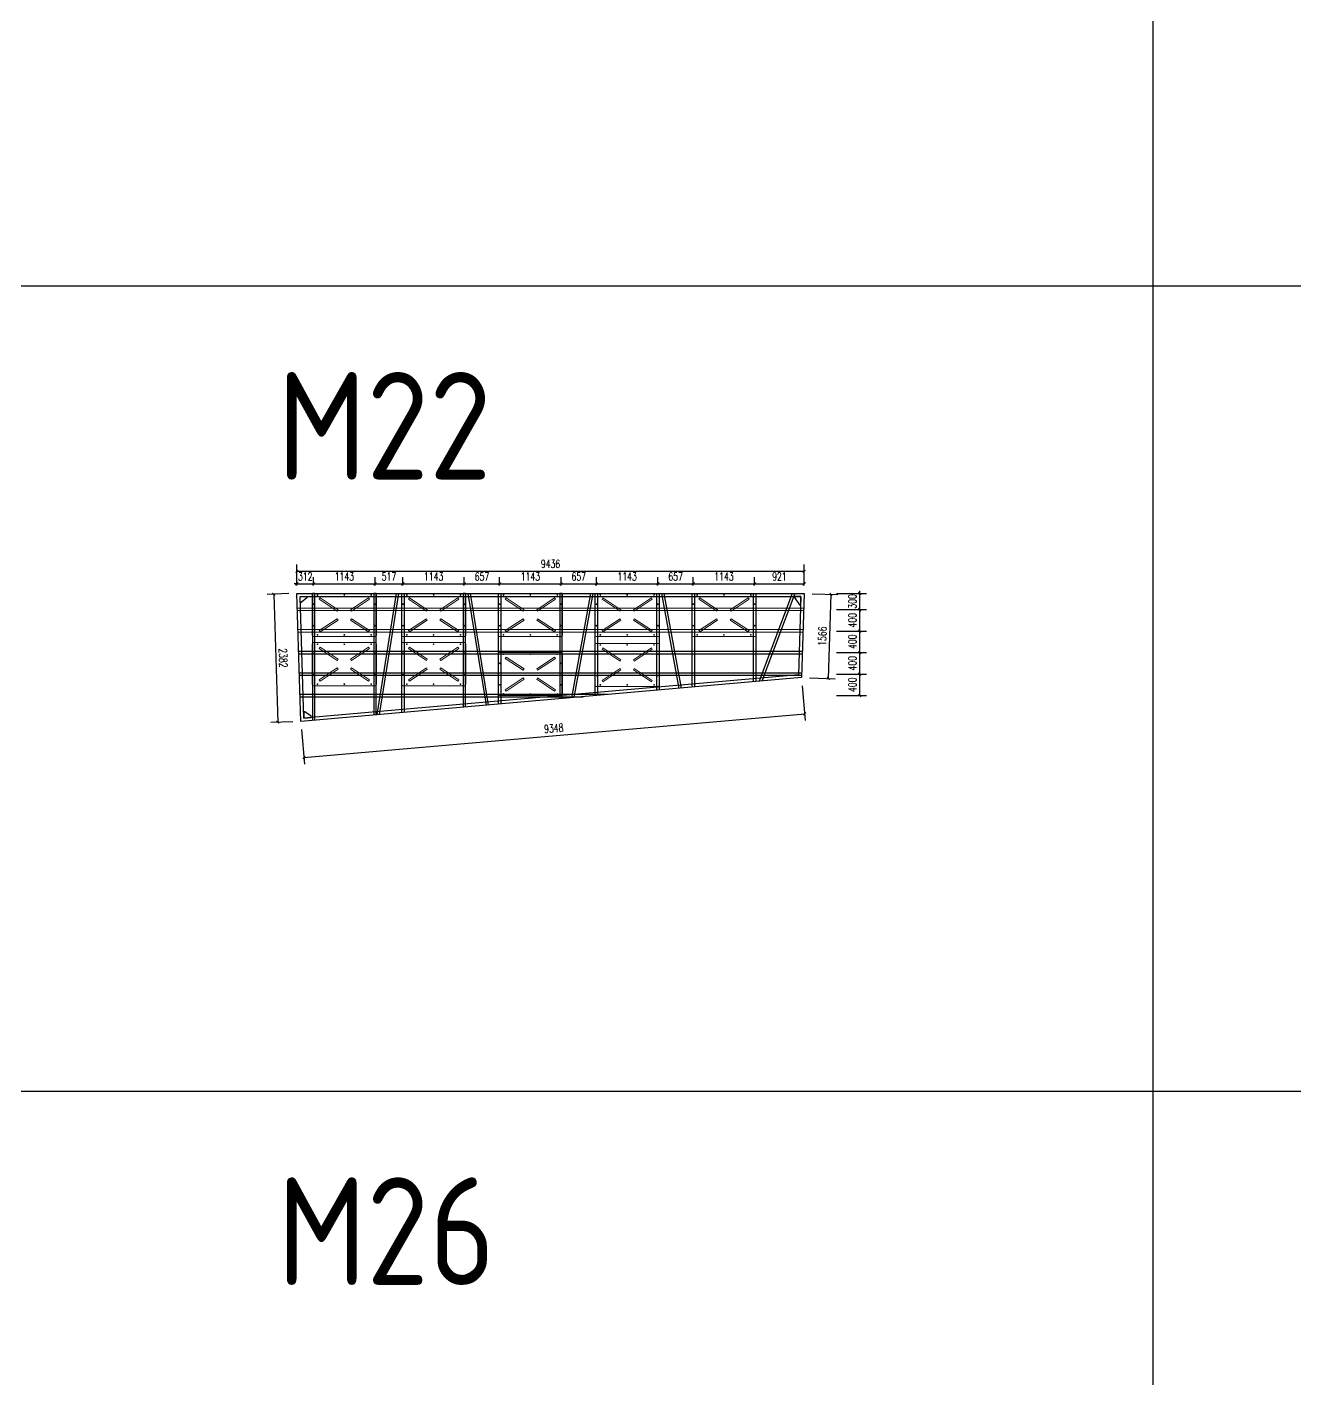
# Model space of a CAD drawing. Extents: x 1254079 to 1500931, y -102737 to 142253.
# Drawn here: x 1307027 to 1330609, y -77592 to -52457 of the extents above; entities that cross this region are included whole.
import ezdxf

# ---------------------------------------------------------------- set-up
doc = ezdxf.new("R2010")
doc.units = 0
doc.header["$LTSCALE"] = 1000
doc.header["$MEASUREMENT"] = 0
for name, color, linetype in [('DIM_MODI', 6, 'Continuous'), ('DOTE', 1, 'Continuous'), ('PUB_DIM', 3, 'Continuous'), ('PUB_TEXT', 7, 'Continuous'), ('W-float bowl浮筒', 253, 'Continuous'), ('W-FLOAT_BOWL浮筒', 253, 'Continuous'), ('W-STEEL_FRAME钢架', 3, 'Continuous'), ('W-STEEL_KEEL钢龙骨', 5, 'Continuous'), ('特殊段命名', 221, 'Continuous'), ('钢架', 90, 'Continuous')]:
    doc.layers.add(name, color=color, linetype=linetype)
doc.styles.add('_TCH_DIM_T3', font='SIMPLEX', dxfattribs={"width": 0.705882, "bigfont": 'GBCBIG'})
doc.styles.get("Standard").update_dxf_attribs({"font": 'gbenor.shx', "bigfont": 'gbcbig.shx'})
doc.dimstyles.new('_TCH_ARCH&&50', dxfattribs={"dimtxt": 148.75, "dimasz": 50, "dimexe": 125, "dimexo": 150, "dimgap": 63.125, "dimtad": 1, "dimdec": 0, "dimzin": 0, "dimdsep": 46, "dimtxsty": '_TCH_DIM_T3', "dimblk": 'ARCHTICK', "dimcen": 0.09, "dimclrt": 7, "dimazin": 2, "dimtfac": 1, "dimtdec": 0, "dimtix": 1, "dimtmove": 2, "dimatfit": 3, "dimfxl": 0, "dimtolj": 1, "dimtzin": 0, "dimarcsym": 0})

# ---------------------------------------------------------------- blocks, each defined once
blk = doc.blocks.new('_ArchTick')
at = {"color": 0, "linetype": 'ByBlock', "const_width": 0.4}
blk.add_lwpolyline([(-0.5, -0.5), (0.5, 0.5)], dxfattribs=at)
blk = doc.blocks.new('*D586')
at = {"layer": 'Defpoints', "color": 0, "transparency": 16777216}
for p in [(1321934, -64486), (1322515, -64486), (1321934, -64886)]:
    blk.add_point(p, dxfattribs=at)
at = {"layer": 'PUB_DIM', "color": 0, "lineweight": -2, "transparency": 16777216}
for p, q in [((1322084, -64486), (1322640, -64486)), ((1322515, -64886), (1322515, -64486)), ((1322084, -64886), (1322640, -64886))]:
    blk.add_line(p, q, dxfattribs=at)
at = {"layer": 'PUB_DIM', "color": 0, "lineweight": -2, "transparency": 16777216, "xscale": 50, "yscale": 50, "zscale": 50}
for p, rotation in [((1322515, -64486), 89.99925614673371), ((1322515, -64886), 269.9992561467337)]:
    blk.add_blockref('_ArchTick', p, dxfattribs=dict(at, rotation=rotation))
at = {"layer": 'PUB_DIM', "color": 7, "transparency": 16777216, "insert": (1322377, -64686), "char_height": 148.8, "attachment_point": 5, "rotation": 89.9993, "style": '_TCH_DIM_T3'}
blk.add_mtext('\\A1;400', dxfattribs=at)
blk = doc.blocks.new('*D587')
at = {"layer": 'Defpoints', "color": 0, "transparency": 16777216}
for p in [(1321934, -64086), (1322515, -64086), (1321934, -64486)]:
    blk.add_point(p, dxfattribs=at)
at = {"layer": 'PUB_DIM', "color": 0, "lineweight": -2, "transparency": 16777216}
for p, q in [((1322084, -64086), (1322640, -64086)), ((1322515, -64486), (1322515, -64086)), ((1322084, -64486), (1322640, -64486))]:
    blk.add_line(p, q, dxfattribs=at)
at = {"layer": 'PUB_DIM', "color": 0, "lineweight": -2, "transparency": 16777216, "xscale": 50, "yscale": 50, "zscale": 50}
for p, rotation in [((1322515, -64086), 89.99925614673371), ((1322515, -64486), 269.9992561467337)]:
    blk.add_blockref('_ArchTick', p, dxfattribs=dict(at, rotation=rotation))
at = {"layer": 'PUB_DIM', "color": 7, "transparency": 16777216, "insert": (1322377, -64286), "char_height": 148.8, "attachment_point": 5, "rotation": 89.9993, "style": '_TCH_DIM_T3'}
blk.add_mtext('\\A1;400', dxfattribs=at)
blk = doc.blocks.new('*D588')
at = {"layer": 'Defpoints', "color": 0, "transparency": 16777216}
for p in [(1321934, -63686), (1322515, -63686), (1321934, -64086)]:
    blk.add_point(p, dxfattribs=at)
at = {"layer": 'PUB_DIM', "color": 0, "lineweight": -2, "transparency": 16777216}
for p, q in [((1322084, -63686), (1322640, -63686)), ((1322515, -64086), (1322515, -63686)), ((1322084, -64086), (1322640, -64086))]:
    blk.add_line(p, q, dxfattribs=at)
at = {"layer": 'PUB_DIM', "color": 0, "lineweight": -2, "transparency": 16777216, "xscale": 50, "yscale": 50, "zscale": 50}
for p, rotation in [((1322515, -63686), 89.99925614673485), ((1322515, -64086), 269.9992561467349)]:
    blk.add_blockref('_ArchTick', p, dxfattribs=dict(at, rotation=rotation))
at = {"layer": 'PUB_DIM', "color": 7, "transparency": 16777216, "insert": (1322377, -63886), "char_height": 148.8, "attachment_point": 5, "rotation": 89.9993, "style": '_TCH_DIM_T3'}
blk.add_mtext('\\A1;400', dxfattribs=at)
blk = doc.blocks.new('*D589')
at = {"layer": 'Defpoints', "color": 0, "transparency": 16777216}
for p in [(1321934, -63286), (1322515, -63286), (1321934, -63686)]:
    blk.add_point(p, dxfattribs=at)
at = {"layer": 'PUB_DIM', "color": 0, "lineweight": -2, "transparency": 16777216}
for p, q in [((1322084, -63286), (1322640, -63286)), ((1322515, -63686), (1322515, -63286)), ((1322084, -63686), (1322640, -63686))]:
    blk.add_line(p, q, dxfattribs=at)
at = {"layer": 'PUB_DIM', "color": 0, "lineweight": -2, "transparency": 16777216, "xscale": 50, "yscale": 50, "zscale": 50}
for p, rotation in [((1322515, -63286), 89.99925614673093), ((1322515, -63686), 269.9992561467309)]:
    blk.add_blockref('_ArchTick', p, dxfattribs=dict(at, rotation=rotation))
at = {"layer": 'PUB_DIM', "color": 7, "transparency": 16777216, "insert": (1322377, -63486), "char_height": 148.8, "attachment_point": 5, "rotation": 89.9993, "style": '_TCH_DIM_T3'}
blk.add_mtext('\\A1;400', dxfattribs=at)
blk = doc.blocks.new('*D590')
at = {"layer": 'Defpoints', "color": 0, "transparency": 16777216}
for p in [(1321934, -62986), (1322515, -62986), (1321934, -63286)]:
    blk.add_point(p, dxfattribs=at)
at = {"layer": 'PUB_DIM', "color": 0, "lineweight": -2, "transparency": 16777216}
for p, q in [((1322084, -62986), (1322640, -62986)), ((1322515, -62986), (1322515, -62936)), ((1322515, -63286), (1322515, -62986)), ((1322084, -63286), (1322640, -63286)), ((1322515, -63286), (1322515, -63336))]:
    blk.add_line(p, q, dxfattribs=at)
at = {"layer": 'PUB_DIM', "color": 0, "lineweight": -2, "transparency": 16777216, "xscale": 50, "yscale": 50, "zscale": 50}
for p, rotation in [((1322515, -62986), 269.9992561467388), ((1322515, -63286), 89.99925614673876)]:
    blk.add_blockref('_ArchTick', p, dxfattribs=dict(at, rotation=rotation))
at = {"layer": 'PUB_DIM', "color": 7, "transparency": 16777216, "insert": (1322377, -63136), "char_height": 148.8, "attachment_point": 5, "rotation": 89.9993, "style": '_TCH_DIM_T3'}
blk.add_mtext('\\A1;300', dxfattribs=at)
blk = doc.blocks.new('*D591')
at = {"layer": 'Defpoints', "color": 0, "transparency": 16777216}
for p in [(1312357, -62809), (1312045, -62987), (1312357, -62987)]:
    blk.add_point(p, dxfattribs=at)
at = {"layer": 'PUB_DIM', "color": 0, "lineweight": -2, "transparency": 16777216}
for p, q in [((1312045, -62809), (1311995, -62809)), ((1312045, -62837), (1312045, -62684)), ((1312045, -62809), (1312357, -62809)), ((1312357, -62837), (1312357, -62684)), ((1312357, -62809), (1312407, -62809))]:
    blk.add_line(p, q, dxfattribs=at)
at = {"layer": 'PUB_DIM', "color": 0, "lineweight": -2, "transparency": 16777216, "xscale": 50, "yscale": 50, "zscale": 50}
blk.add_blockref('_ArchTick', (1312045, -62809), dxfattribs=at)
at = {"layer": 'PUB_DIM', "color": 0, "lineweight": -2, "transparency": 16777216, "xscale": 50, "yscale": 50, "zscale": 50, "rotation": 180}
blk.add_blockref('_ArchTick', (1312357, -62809), dxfattribs=at)
at = {"layer": 'PUB_DIM', "color": 7, "transparency": 16777216, "insert": (1312201, -62672), "char_height": 148.8, "attachment_point": 5, "style": '_TCH_DIM_T3'}
blk.add_mtext('\\A1;312', dxfattribs=at)
blk = doc.blocks.new('*D592')
at = {"layer": 'Defpoints', "color": 0, "transparency": 16777216}
for p in [(1313500, -62809), (1312357, -62987), (1313500, -62987)]:
    blk.add_point(p, dxfattribs=at)
at = {"layer": 'PUB_DIM', "color": 0, "lineweight": -2, "transparency": 16777216}
for p, q in [((1312357, -62837), (1312357, -62684)), ((1312357, -62809), (1313500, -62809)), ((1313500, -62837), (1313500, -62684))]:
    blk.add_line(p, q, dxfattribs=at)
at = {"layer": 'PUB_DIM', "color": 0, "lineweight": -2, "transparency": 16777216, "xscale": 50, "yscale": 50, "zscale": 50, "rotation": 180}
blk.add_blockref('_ArchTick', (1312357, -62809), dxfattribs=at)
at = {"layer": 'PUB_DIM', "color": 0, "lineweight": -2, "transparency": 16777216, "xscale": 50, "yscale": 50, "zscale": 50}
blk.add_blockref('_ArchTick', (1313500, -62809), dxfattribs=at)
at = {"layer": 'PUB_DIM', "color": 7, "transparency": 16777216, "insert": (1312929, -62672), "char_height": 148.8, "attachment_point": 5, "style": '_TCH_DIM_T3'}
blk.add_mtext('\\A1;1143', dxfattribs=at)
blk = doc.blocks.new('*D593')
at = {"layer": 'Defpoints', "color": 0, "transparency": 16777216}
for p in [(1314017, -62809), (1313500, -62987), (1314017, -62987)]:
    blk.add_point(p, dxfattribs=at)
at = {"layer": 'PUB_DIM', "color": 0, "lineweight": -2, "transparency": 16777216}
for p, q in [((1313500, -62837), (1313500, -62684)), ((1313500, -62809), (1314017, -62809)), ((1314017, -62837), (1314017, -62684))]:
    blk.add_line(p, q, dxfattribs=at)
at = {"layer": 'PUB_DIM', "color": 0, "lineweight": -2, "transparency": 16777216, "xscale": 50, "yscale": 50, "zscale": 50, "rotation": 180}
blk.add_blockref('_ArchTick', (1313500, -62809), dxfattribs=at)
at = {"layer": 'PUB_DIM', "color": 0, "lineweight": -2, "transparency": 16777216, "xscale": 50, "yscale": 50, "zscale": 50}
blk.add_blockref('_ArchTick', (1314017, -62809), dxfattribs=at)
at = {"layer": 'PUB_DIM', "color": 7, "transparency": 16777216, "insert": (1313759, -62672), "char_height": 148.8, "attachment_point": 5, "style": '_TCH_DIM_T3'}
blk.add_mtext('\\A1;517', dxfattribs=at)
blk = doc.blocks.new('*D594')
at = {"layer": 'Defpoints', "color": 0, "transparency": 16777216}
for p in [(1315160, -62809), (1314017, -62987), (1315160, -62987)]:
    blk.add_point(p, dxfattribs=at)
at = {"layer": 'PUB_DIM', "color": 0, "lineweight": -2, "transparency": 16777216}
for p, q in [((1314017, -62837), (1314017, -62684)), ((1314017, -62809), (1315160, -62809)), ((1315160, -62837), (1315160, -62684))]:
    blk.add_line(p, q, dxfattribs=at)
at = {"layer": 'PUB_DIM', "color": 0, "lineweight": -2, "transparency": 16777216, "xscale": 50, "yscale": 50, "zscale": 50, "rotation": 180}
blk.add_blockref('_ArchTick', (1314017, -62809), dxfattribs=at)
at = {"layer": 'PUB_DIM', "color": 0, "lineweight": -2, "transparency": 16777216, "xscale": 50, "yscale": 50, "zscale": 50}
blk.add_blockref('_ArchTick', (1315160, -62809), dxfattribs=at)
at = {"layer": 'PUB_DIM', "color": 7, "transparency": 16777216, "insert": (1314589, -62672), "char_height": 148.8, "attachment_point": 5, "style": '_TCH_DIM_T3'}
blk.add_mtext('\\A1;1143', dxfattribs=at)
blk = doc.blocks.new('*D595')
at = {"layer": 'Defpoints', "color": 0, "transparency": 16777216}
for p in [(1315817, -62809), (1315160, -62987), (1315817, -62987)]:
    blk.add_point(p, dxfattribs=at)
at = {"layer": 'PUB_DIM', "color": 0, "lineweight": -2, "transparency": 16777216}
for p, q in [((1315160, -62837), (1315160, -62684)), ((1315160, -62809), (1315817, -62809)), ((1315817, -62837), (1315817, -62684))]:
    blk.add_line(p, q, dxfattribs=at)
at = {"layer": 'PUB_DIM', "color": 0, "lineweight": -2, "transparency": 16777216, "xscale": 50, "yscale": 50, "zscale": 50, "rotation": 180}
blk.add_blockref('_ArchTick', (1315160, -62809), dxfattribs=at)
at = {"layer": 'PUB_DIM', "color": 0, "lineweight": -2, "transparency": 16777216, "xscale": 50, "yscale": 50, "zscale": 50}
blk.add_blockref('_ArchTick', (1315817, -62809), dxfattribs=at)
at = {"layer": 'PUB_DIM', "color": 7, "transparency": 16777216, "insert": (1315489, -62672), "char_height": 148.8, "attachment_point": 5, "style": '_TCH_DIM_T3'}
blk.add_mtext('\\A1;657', dxfattribs=at)
blk = doc.blocks.new('*D596')
at = {"layer": 'Defpoints', "color": 0, "transparency": 16777216}
for p in [(1316960, -62809), (1315817, -62987), (1316960, -62987)]:
    blk.add_point(p, dxfattribs=at)
at = {"layer": 'PUB_DIM', "color": 0, "lineweight": -2, "transparency": 16777216}
for p, q in [((1315817, -62837), (1315817, -62684)), ((1315817, -62809), (1316960, -62809)), ((1316960, -62837), (1316960, -62684))]:
    blk.add_line(p, q, dxfattribs=at)
at = {"layer": 'PUB_DIM', "color": 0, "lineweight": -2, "transparency": 16777216, "xscale": 50, "yscale": 50, "zscale": 50, "rotation": 180}
blk.add_blockref('_ArchTick', (1315817, -62809), dxfattribs=at)
at = {"layer": 'PUB_DIM', "color": 0, "lineweight": -2, "transparency": 16777216, "xscale": 50, "yscale": 50, "zscale": 50}
blk.add_blockref('_ArchTick', (1316960, -62809), dxfattribs=at)
at = {"layer": 'PUB_DIM', "color": 7, "transparency": 16777216, "insert": (1316389, -62672), "char_height": 148.8, "attachment_point": 5, "style": '_TCH_DIM_T3'}
blk.add_mtext('\\A1;1143', dxfattribs=at)
blk = doc.blocks.new('*D597')
at = {"layer": 'Defpoints', "color": 0, "transparency": 16777216}
for p in [(1317617, -62809), (1316960, -62987), (1317617, -62987)]:
    blk.add_point(p, dxfattribs=at)
at = {"layer": 'PUB_DIM', "color": 0, "lineweight": -2, "transparency": 16777216}
for p, q in [((1316960, -62837), (1316960, -62684)), ((1316960, -62809), (1317617, -62809)), ((1317617, -62837), (1317617, -62684))]:
    blk.add_line(p, q, dxfattribs=at)
at = {"layer": 'PUB_DIM', "color": 0, "lineweight": -2, "transparency": 16777216, "xscale": 50, "yscale": 50, "zscale": 50, "rotation": 180}
blk.add_blockref('_ArchTick', (1316960, -62809), dxfattribs=at)
at = {"layer": 'PUB_DIM', "color": 0, "lineweight": -2, "transparency": 16777216, "xscale": 50, "yscale": 50, "zscale": 50}
blk.add_blockref('_ArchTick', (1317617, -62809), dxfattribs=at)
at = {"layer": 'PUB_DIM', "color": 7, "transparency": 16777216, "insert": (1317289, -62672), "char_height": 148.8, "attachment_point": 5, "style": '_TCH_DIM_T3'}
blk.add_mtext('\\A1;657', dxfattribs=at)
blk = doc.blocks.new('*D598')
at = {"layer": 'Defpoints', "color": 0, "transparency": 16777216}
for p in [(1318760, -62809), (1317617, -62987), (1318760, -62987)]:
    blk.add_point(p, dxfattribs=at)
at = {"layer": 'PUB_DIM', "color": 0, "lineweight": -2, "transparency": 16777216}
for p, q in [((1317617, -62837), (1317617, -62684)), ((1317617, -62809), (1318760, -62809)), ((1318760, -62837), (1318760, -62684))]:
    blk.add_line(p, q, dxfattribs=at)
at = {"layer": 'PUB_DIM', "color": 0, "lineweight": -2, "transparency": 16777216, "xscale": 50, "yscale": 50, "zscale": 50, "rotation": 180}
blk.add_blockref('_ArchTick', (1317617, -62809), dxfattribs=at)
at = {"layer": 'PUB_DIM', "color": 0, "lineweight": -2, "transparency": 16777216, "xscale": 50, "yscale": 50, "zscale": 50}
blk.add_blockref('_ArchTick', (1318760, -62809), dxfattribs=at)
at = {"layer": 'PUB_DIM', "color": 7, "transparency": 16777216, "insert": (1318189, -62672), "char_height": 148.8, "attachment_point": 5, "style": '_TCH_DIM_T3'}
blk.add_mtext('\\A1;1143', dxfattribs=at)
blk = doc.blocks.new('*D599')
at = {"layer": 'Defpoints', "color": 0, "transparency": 16777216}
for p in [(1319417, -62809), (1318760, -62987), (1319417, -62987)]:
    blk.add_point(p, dxfattribs=at)
at = {"layer": 'PUB_DIM', "color": 0, "lineweight": -2, "transparency": 16777216}
for p, q in [((1318760, -62837), (1318760, -62684)), ((1318760, -62809), (1319417, -62809)), ((1319417, -62837), (1319417, -62684))]:
    blk.add_line(p, q, dxfattribs=at)
at = {"layer": 'PUB_DIM', "color": 0, "lineweight": -2, "transparency": 16777216, "xscale": 50, "yscale": 50, "zscale": 50, "rotation": 180}
blk.add_blockref('_ArchTick', (1318760, -62809), dxfattribs=at)
at = {"layer": 'PUB_DIM', "color": 0, "lineweight": -2, "transparency": 16777216, "xscale": 50, "yscale": 50, "zscale": 50}
blk.add_blockref('_ArchTick', (1319417, -62809), dxfattribs=at)
at = {"layer": 'PUB_DIM', "color": 7, "transparency": 16777216, "insert": (1319089, -62672), "char_height": 148.8, "attachment_point": 5, "style": '_TCH_DIM_T3'}
blk.add_mtext('\\A1;657', dxfattribs=at)
blk = doc.blocks.new('*D600')
at = {"layer": 'Defpoints', "color": 0, "transparency": 16777216}
for p in [(1320560, -62809), (1319417, -62987), (1320560, -62987)]:
    blk.add_point(p, dxfattribs=at)
at = {"layer": 'PUB_DIM', "color": 0, "lineweight": -2, "transparency": 16777216}
for p, q in [((1319417, -62837), (1319417, -62684)), ((1319417, -62809), (1320560, -62809)), ((1320560, -62837), (1320560, -62684))]:
    blk.add_line(p, q, dxfattribs=at)
at = {"layer": 'PUB_DIM', "color": 0, "lineweight": -2, "transparency": 16777216, "xscale": 50, "yscale": 50, "zscale": 50, "rotation": 180}
blk.add_blockref('_ArchTick', (1319417, -62809), dxfattribs=at)
at = {"layer": 'PUB_DIM', "color": 0, "lineweight": -2, "transparency": 16777216, "xscale": 50, "yscale": 50, "zscale": 50}
blk.add_blockref('_ArchTick', (1320560, -62809), dxfattribs=at)
at = {"layer": 'PUB_DIM', "color": 7, "transparency": 16777216, "insert": (1319989, -62672), "char_height": 148.8, "attachment_point": 5, "style": '_TCH_DIM_T3'}
blk.add_mtext('\\A1;1143', dxfattribs=at)
blk = doc.blocks.new('*D601')
at = {"layer": 'Defpoints', "color": 0, "transparency": 16777216}
for p in [(1321481, -62809), (1320560, -62987), (1321481, -62987)]:
    blk.add_point(p, dxfattribs=at)
at = {"layer": 'PUB_DIM', "color": 0, "lineweight": -2, "transparency": 16777216}
for p, q in [((1320560, -62837), (1320560, -62684)), ((1320560, -62809), (1321481, -62809)), ((1321481, -62837), (1321481, -62684))]:
    blk.add_line(p, q, dxfattribs=at)
at = {"layer": 'PUB_DIM', "color": 0, "lineweight": -2, "transparency": 16777216, "xscale": 50, "yscale": 50, "zscale": 50, "rotation": 180}
blk.add_blockref('_ArchTick', (1320560, -62809), dxfattribs=at)
at = {"layer": 'PUB_DIM', "color": 0, "lineweight": -2, "transparency": 16777216, "xscale": 50, "yscale": 50, "zscale": 50}
blk.add_blockref('_ArchTick', (1321481, -62809), dxfattribs=at)
at = {"layer": 'PUB_DIM', "color": 7, "transparency": 16777216, "insert": (1321021, -62672), "char_height": 148.8, "attachment_point": 5, "style": '_TCH_DIM_T3'}
blk.add_mtext('\\A1;921', dxfattribs=at)
blk = doc.blocks.new('*D602')
at = {"layer": 'Defpoints', "color": 0, "transparency": 16777216}
for p in [(1312045, -62987), (1311689, -65381), (1312120, -65367)]:
    blk.add_point(p, dxfattribs=at)
at = {"layer": 'PUB_DIM', "color": 0, "lineweight": -2, "transparency": 16777216}
for p, q in [((1311896, -62991), (1311490, -63004)), ((1311615, -63000), (1311689, -65381)), ((1311970, -65372), (1311564, -65385))]:
    blk.add_line(p, q, dxfattribs=at)
at = {"layer": 'PUB_DIM', "color": 0, "lineweight": -2, "transparency": 16777216, "xscale": 50, "yscale": 50, "zscale": 50}
for p, rotation in [((1311615, -63000), 91.78586482283949), ((1311689, -65381), 271.7858648228395)]:
    blk.add_blockref('_ArchTick', p, dxfattribs=dict(at, rotation=rotation))
at = {"layer": 'PUB_DIM', "color": 7, "transparency": 16777216, "insert": (1311790, -64186), "char_height": 148.8, "attachment_point": 5, "rotation": 271.7859, "style": '_TCH_DIM_T3'}
blk.add_mtext('\\A1;2382', dxfattribs=at)
blk = doc.blocks.new('*D603')
at = {"layer": 'Defpoints', "color": 0, "transparency": 16777216}
for p in [(1321432, -64552), (1321491, -65225), (1312120, -65367)]:
    blk.add_point(p, dxfattribs=at)
at = {"layer": 'PUB_DIM', "color": 0, "lineweight": -2, "transparency": 16777216}
for p, q in [((1321445, -64702), (1321502, -65349)), ((1312178, -66040), (1321491, -65225)), ((1312133, -65517), (1312189, -66164))]:
    blk.add_line(p, q, dxfattribs=at)
at = {"layer": 'PUB_DIM', "color": 0, "lineweight": -2, "transparency": 16777216, "xscale": 50, "yscale": 50, "zscale": 50}
for p, rotation in [((1321491, -65225), 5.001368812246336), ((1312178, -66040), 185.0013688122463)]:
    blk.add_blockref('_ArchTick', p, dxfattribs=dict(at, rotation=rotation))
at = {"layer": 'PUB_DIM', "color": 7, "transparency": 16777216, "insert": (1316823, -65495), "char_height": 148.8, "attachment_point": 5, "rotation": 5.0014, "style": '_TCH_DIM_T3'}
blk.add_mtext('\\A1;9348', dxfattribs=at)
blk = doc.blocks.new('*D604')
at = {"layer": 'Defpoints', "color": 0, "transparency": 16777216}
for p in [(1321481, -62987), (1321980, -63002), (1321432, -64552)]:
    blk.add_point(p, dxfattribs=at)
at = {"layer": 'PUB_DIM', "color": 0, "lineweight": -2, "transparency": 16777216}
for p, q in [((1321631, -62992), (1322105, -63006)), ((1321931, -64568), (1321980, -63002)), ((1321582, -64557), (1322056, -64572))]:
    blk.add_line(p, q, dxfattribs=at)
at = {"layer": 'PUB_DIM', "color": 0, "lineweight": -2, "transparency": 16777216, "xscale": 50, "yscale": 50, "zscale": 50}
for p, rotation in [((1321980, -63002), 88.20650991711356), ((1321931, -64568), 268.2065099171136)]:
    blk.add_blockref('_ArchTick', p, dxfattribs=dict(at, rotation=rotation))
at = {"layer": 'PUB_DIM', "color": 7, "transparency": 16777216, "insert": (1321818, -63781), "char_height": 148.8, "attachment_point": 5, "rotation": 88.2065, "style": '_TCH_DIM_T3'}
blk.add_mtext('\\A1;1566', dxfattribs=at)
blk = doc.blocks.new('*D605')
at = {"layer": 'Defpoints', "color": 0, "transparency": 16777216}
for p in [(1321481, -62576), (1312045, -62987), (1321481, -62987)]:
    blk.add_point(p, dxfattribs=at)
at = {"layer": 'PUB_DIM', "color": 0, "lineweight": -2, "transparency": 16777216}
for p, q in [((1312045, -62837), (1312045, -62451)), ((1312045, -62576), (1321481, -62576)), ((1321481, -62837), (1321481, -62451))]:
    blk.add_line(p, q, dxfattribs=at)
at = {"layer": 'PUB_DIM', "color": 0, "lineweight": -2, "transparency": 16777216, "xscale": 50, "yscale": 50, "zscale": 50, "rotation": 180}
blk.add_blockref('_ArchTick', (1312045, -62576), dxfattribs=at)
at = {"layer": 'PUB_DIM', "color": 0, "lineweight": -2, "transparency": 16777216, "xscale": 50, "yscale": 50, "zscale": 50}
blk.add_blockref('_ArchTick', (1321481, -62576), dxfattribs=at)
at = {"layer": 'PUB_DIM', "color": 7, "transparency": 16777216, "insert": (1316763, -62439), "char_height": 148.8, "attachment_point": 5, "style": '_TCH_DIM_T3'}
blk.add_mtext('\\A1;9436', dxfattribs=at)
blk = doc.blocks.new('$matou$00000145')
at = {"layer": 'W-float bowl浮筒', "lineweight": 0}
for p, q in [((-600, -375), (-600, 375)), ((-575, 400), (575, 400)), ((-507, 370), (-493, 370)), ((-500, 377), (-500, 363)), ((-7, 370), (7, 370)), ((0, 377), (0, 363)), ((493, 370), (507, 370)), ((500, 377), (500, 363)), ((600, 375), (600, -375)), ((-577, 200), (-563, 200)), ((-570, 207), (-570, 193)), ((563, 200), (577, 200)), ((570, 207), (570, 193)), ((-577, -200), (-563, -200)), ((-570, -193), (-570, -207)), ((563, -200), (577, -200)), ((570, -193), (570, -207)), ((575, -400), (-575, -400)), ((-507, -370), (-493, -370)), ((-500, -377), (-500, -363)), ((-7, -370), (7, -370)), ((0, -377), (0, -363)), ((493, -370), (507, -370)), ((500, -377), (500, -363))]:
    blk.add_line(p, q, dxfattribs=at)
at = {"layer": 'W-float bowl浮筒', "lineweight": 0, "ltscale": 100}
for points in [[(-450, 316), (-117, 95), (-133, 70), (-467, 291)], [(450, 316), (117, 95), (133, 70), (467, 291)], [(-450, -316), (-117, -95), (-133, -70), (-467, -291)], [(450, -316), (117, -95), (133, -70), (467, -291)]]:
    blk.add_lwpolyline(points, close=True, dxfattribs=at)
at = {"layer": 'W-float bowl浮筒', "lineweight": 0}
for centre in [(-500, 370), (0, 370), (500, 370), (-570, 200), (570, 200), (-570, -200), (570, -200), (-500, -370), (0, -370), (500, -370)]:
    blk.add_circle(centre, 7, dxfattribs=at)
for centre, start, end in [((-575, 375), 90, 180), ((575, 375), 0, 90), ((-575, -375), 180, 270), ((575, -375), 270, 0)]:
    blk.add_arc(centre, 25, start, end, dxfattribs=at)

msp = doc.modelspace()

# ---------------------------------------------------------------- linework, layer by layer
at = {"layer": 'DIM_MODI'}
for points in [[(1284443.8, -57270.5), (1371490.4, -57270.5)], [(1284443.8, -72243.3), (1371490.4, -72243.3)]]:
    msp.add_lwpolyline(points, dxfattribs=at)
at = {"layer": 'DOTE'}
for points in [[(1312105.3, -63044.8), (1312231.2, -63044.8), (1312231.2, -63067.8), (1312122.8, -63155.4), (1312108.7, -63155.4)], [(1321421.5, -63044.8), (1321299.4, -63044.8), (1321299.4, -63064.3), (1321392.4, -63196.6), (1321416.7, -63196.6)], [(1312175.7, -65304.1), (1312313.9, -65292), (1312313.9, -65270.3), (1312191.9, -65188.6), (1312172.1, -65188.6)]]:
    msp.add_lwpolyline(points, close=True, dxfattribs=at)
at = {"layer": 'W-STEEL_FRAME钢架'}
for points in [[(1312378.9, -65344.5), (1312378.9, -62986.8), (1312335.9, -62986.8), (1312335.9, -65348.3)], [(1313521.9, -65244.5), (1313521.9, -62986.8), (1313478.9, -62986.8), (1313478.9, -65248.2)], [(1313995.8, -65203), (1313995.8, -62986.8), (1314038.8, -62986.8), (1314038.8, -65199.2)], [(1315181.8, -65099.2), (1315181.8, -62986.8), (1315138.8, -62986.8), (1315138.8, -65103)], [(1315795.8, -65045.5), (1315795.8, -62986.8), (1315838.8, -62986.8), (1315838.8, -65041.7)], [(1316981.8, -64941.7), (1316981.8, -62986.8), (1316938.8, -62986.8), (1316938.8, -64945.5)], [(1317595.8, -64888), (1317595.8, -62986.8), (1317638.8, -62986.8), (1317638.8, -64884.2)], [(1318738.8, -64787.9), (1318738.8, -62986.8), (1318781.8, -62986.8), (1318781.8, -64784.2)], [(1319395.8, -64730.4), (1319395.8, -62986.8), (1319438.8, -62986.8), (1319438.8, -64726.7)], [(1320538.8, -64630.4), (1320538.8, -62986.8), (1320581.8, -62986.8), (1320581.8, -64626.7)]]:
    msp.add_lwpolyline(points, dxfattribs=at)
at = {"layer": 'W-STEEL_KEEL钢龙骨'}
for p, q in [((1321472.6, -63264.6), (1312053.9, -63258.4)), ((1312055.2, -63298.4), (1321471.4, -63304.6)), ((1321460.1, -63664.6), (1312066.4, -63658.4)), ((1312067.6, -63698.4), (1321458.8, -63704.6)), ((1321447.5, -64067.6), (1312079.2, -64068.4)), ((1312080.4, -64108.4), (1321446.2, -64107.6)), ((1321434.9, -64467.6), (1312091.6, -64468.4)), ((1312092.9, -64508.4), (1321433.7, -64507.6)), ((1317825.4, -64867.9), (1312104.1, -64868.4)), ((1312105.4, -64908.4), (1317367.9, -64907.9))]:
    msp.add_line(p, q, dxfattribs=at)
at = {"layer": '特殊段命名'}
msp.add_lwpolyline([(1327967.1, 620.5), (1327967.1, -87216.1)], dxfattribs=at)
at = {"layer": '钢架'}
for points in [[(1312119.7, -65367.2), (1312045.4, -62986.8), (1321481.3, -62986.8), (1321432.3, -64552.2)], [(1312175.7, -65304.1), (1312105.3, -63044.8), (1321421.5, -63044.8), (1321375.9, -64498.9)]]:
    msp.add_lwpolyline(points, close=True, dxfattribs=at)
for points in [[(1313895, -62986.8), (1313533.7, -65243.4)], [(1313938.5, -62986.8), (1313577.9, -65239.6)], [(1315569.4, -65065.3), (1315228.5, -62986.8)], [(1315612.3, -65061.5), (1315272.1, -62986.8)], [(1317508.7, -62986.8), (1317153, -64926.7)], [(1317552.4, -62986.8), (1317197.4, -64922.8)], [(1318825.2, -62986.8), (1319148.9, -64752)], [(1318868.9, -62986.8), (1319191.9, -64748.3)], [(1321258.1, -62986.8), (1320646, -64621)], [(1321304.1, -62986.8), (1320693.5, -64616.9)]]:
    msp.add_lwpolyline(points, dxfattribs=at)

# ---------------------------------------------------------------- block references
at = {"layer": 'W-FLOAT_BOWL浮筒'}
for p in [(1312928.9, -63386.8), (1314588.8, -63386.8), (1316388.8, -63386.8), (1318188.8, -63386.8), (1319988.8, -63386.8), (1312928.9, -64302.3), (1314588.8, -64302.3), (1316388.8, -64486.8), (1318188.8, -64315)]:
    msp.add_blockref('$matou$00000145', p, dxfattribs=at)

# ---------------------------------------------------------------- texts
at = {"layer": 'PUB_TEXT'}
for s, p in [('M22', (1311677.4, -60870.5)), ('M26', (1311677.4, -75843.3))]:
    msp.add_text(s, height=2000, dxfattribs=at).set_placement(p)

# ---------------------------------------------------------------- dimensions: what is measured, and where the dimension line sits
at = {"layer": 'PUB_DIM'}
for p1, p2, distance, picture, middle in [((1312045.4, -62986.8), (1312357.4, -62986.8), 177.8, '*D591', (1312201.4, -62671.6)), ((1312045.4, -62986.8), (1321481.3, -62986.8), 410.6, '*D605', (1316763.4, -62438.8)), ((1312357.4, -62986.8), (1313500.4, -62986.8), 177.8, '*D592', (1312928.9, -62671.6)), ((1313500.4, -62986.8), (1314017.3, -62986.8), 177.8, '*D593', (1313758.8, -62671.6)), ((1314017.3, -62986.8), (1315160.3, -62986.8), 177.8, '*D594', (1314588.8, -62671.6)), ((1315160.3, -62986.8), (1315817.3, -62986.8), 177.8, '*D595', (1315488.8, -62671.6)), ((1315817.3, -62986.8), (1316960.3, -62986.8), 177.8, '*D596', (1316388.8, -62671.6)), ((1316960.3, -62986.8), (1317617.3, -62986.8), 177.8, '*D597', (1317288.8, -62671.6)), ((1317617.3, -62986.8), (1318760.3, -62986.8), 177.8, '*D598', (1318188.8, -62671.6)), ((1318760.3, -62986.8), (1319417.3, -62986.8), 177.8, '*D599', (1319088.8, -62671.6)), ((1319417.3, -62986.8), (1320560.3, -62986.8), 177.8, '*D600', (1319988.8, -62671.6)), ((1320560.3, -62986.8), (1321481.3, -62986.8), 177.8, '*D601', (1321020.8, -62671.6)), ((1312045.4, -62986.8), (1312119.7, -65367.2), -430.5, '*D602', (1311789.7, -64186.1)), ((1321432.3, -64552.2), (1321481.3, -62986.8), -498.9, '*D604', (1321818, -63780.8)), ((1321934.3, -63286.4), (1321934.3, -62986.4), -580.5, '*D590', (1322377.3, -63136.4)), ((1321934.3, -63686.4), (1321934.3, -63286.4), -580.5, '*D589', (1322377.3, -63486.4)), ((1321934.3, -64086.3), (1321934.3, -63686.4), -580.5, '*D588', (1322377.3, -63886.4)), ((1321934.3, -64486.3), (1321934.3, -64086.3), -580.5, '*D587', (1322377.3, -64286.3)), ((1312119.7, -65367.2), (1321432.3, -64552.2), -674.9, '*D603', (1316822.8, -65495.1)), ((1321934.3, -64886.3), (1321934.3, -64486.3), -580.5, '*D586', (1322377.3, -64686.3))]:
    dim = msp.add_aligned_dim(p1=p1, p2=p2, distance=distance, dimstyle='_TCH_ARCH&&50', dxfattribs=at)
    dim.commit()
    dim.dimension.update_dxf_attribs({"geometry": picture, "text_midpoint": middle})

doc.saveas('drawing.dxf')
